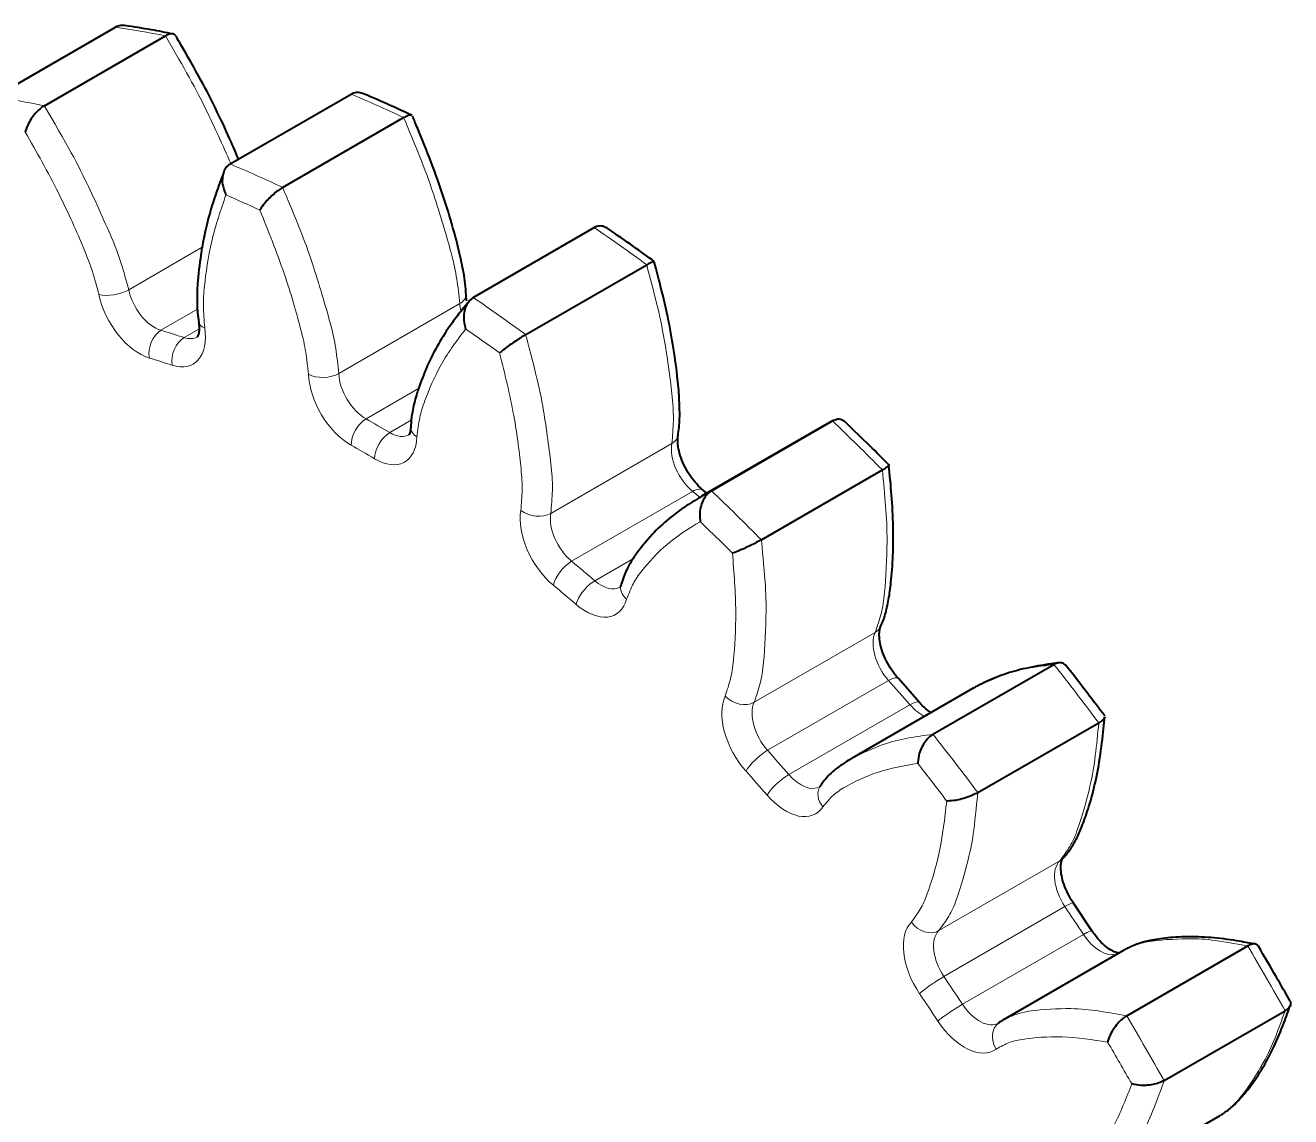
# Model space of a CAD drawing. Header units: inches. Extents: x 0 to 11, y 0 to 8.5.
# Drawn here: x 7.989 to 8.581, y 6.694 to 7.204 of the extents above; entities that cross this region are included whole.
import ezdxf

# ---------------------------------------------------------------- set-up
doc = ezdxf.new("R2010")
doc.units = ezdxf.units.IN
doc.header["$LTSCALE"] = 0.5
doc.header["$MEASUREMENT"] = 0
doc.layers.add('TANGENT_LINES', color=7, linetype='Continuous', lineweight=15)
doc.layers.add('Visible', color=7, linetype='Continuous', lineweight=40)

msp = doc.modelspace()

# ---------------------------------------------------------------- linework, layer by layer
at = {"layer": 'TANGENT_LINES'}
for p, q in [((8.07191, 7.10008), (8.03756, 7.08025)), ((8.05264, 7.06127), (8.0697, 7.07112)), ((8.19235, 7.07373), (8.13578, 7.04107)), ((8.07039, 7.06187), (8.06346, 7.05787)), ((8.1485, 7.01984), (8.17305, 7.03401)), ((8.16968, 7.01925), (8.1596, 7.01343)), ((8.29148, 7.00835), (8.23491, 6.97569)), ((8.24464, 6.95327), (8.30121, 6.98593)), ((8.2735, 6.95458), (8.25546, 6.94417)), ((8.38656, 6.92005), (8.32999, 6.88739)), ((8.33624, 6.8649), (8.3928, 6.89756)), ((8.40281, 6.88622), (8.34624, 6.85356)), ((8.47282, 6.81324), (8.41625, 6.78058)), ((8.4187, 6.75915), (8.47527, 6.79181)), ((8.48395, 6.77881), (8.42738, 6.74615))]:
    msp.add_line(p, q, dxfattribs=at)
for centre, major_axis, ratio, start_param, end_param in [((8.21062, 6.55113), (0.35893, -0.62168), 0.57735, 2.668435, 2.717153), ((8.21062, 6.55113), (0.35893, -0.62168), 0.57735, 2.444035, 2.492753), ((8.14698, 6.51439), (0.35393, -0.61302), 0.57735, 2.45246, 2.484329), ((8.21062, 6.55113), (0.35893, -0.62168), 0.57735, 2.219636, 2.268354), ((8.04968, 7.07708), (0.00889, -0.0154), 0.57735, 10.477655, 12.018241), ((8.08014, 7.06652), (-0.0099, -0.00144), 0.463773, 12.559734, 13.276156), ((8.0543, 7.05237), (0.00286, 0.00958), 0.69688, 0.635087, 2.205883), ((8.06495, 7.04903), (0.00313, 0.0095), 0.6857, 0.654768, 2.225564), ((8.06082, 7.07359), (0.00889, -0.0154), 0.57735, 11.992503, 12.565991), ((8.14698, 6.51439), (0.35393, -0.61302), 0.57735, 2.22806, 2.259929), ((8.14698, 6.51439), (0.30009, -0.51977), 0.57735, 2.567725, 2.593463), ((8.14834, 7.03445), (0.00889, -0.0154), 0.57735, 10.253256, 11.793842), ((8.14859, 7.01162), (0.0049, 0.00872), 0.584732, 0.77888, 2.349676), ((8.21062, 6.55113), (0.35893, -0.62168), 0.57735, 1.995236, 2.043954), ((8.15951, 7.00532), (0.0051, 0.0086), 0.569873, 0.791751, 2.362547), ((8.15976, 7.02785), (0.00889, -0.0154), 0.57735, 11.768103, 12.567785), ((8.17939, 7.01554), (-0.00999, 0.00038), 0.601679, 12.551249, 13.374257), ((8.14698, 6.51439), (0.30009, -0.51977), 0.57735, 2.343325, 2.369064), ((8.29972, 6.9788), (0.00637, 0.00771), 0.443263, 12.563146, 13.437343), ((8.21062, 6.55113), (0.30509, -0.52843), 0.57735, 2.135731, 2.144664), ((8.24728, 6.96594), (0.00889, -0.0154), 0.57735, 10.028856, 11.569442), ((8.14698, 6.51439), (0.35393, -0.61302), 0.57735, 2.003661, 2.03553), ((8.24315, 6.94614), (0.00637, 0.00771), 0.443263, 0.870973, 2.441769), ((8.14698, 6.51439), (0.30009, -0.51977), 0.57735, 2.118926, 2.144664), ((8.2538, 6.93719), (0.00651, 0.00759), 0.42547, 0.87893, 2.449727), ((8.25842, 6.95657), (0.00889, -0.0154), 0.57735, 11.543704, 12.568823), ((8.27736, 6.93964), (-0.00964, 0.00265), 0.709414, 12.560814, 13.526347), ((8.21062, 6.55113), (0.35893, -0.62168), 0.57735, 1.770837, 1.819555), ((8.38982, 6.89188), (0.00745, 0.00668), 0.279567, 12.56578, 13.492005), ((8.21062, 6.55113), (0.30509, -0.52843), 0.57735, 1.894526, 1.920265), ((8.34154, 6.87499), (0.00889, -0.0154), 0.57735, 9.804457, 11.345043), ((8.39966, 6.88073), (0.00755, 0.00656), 0.259732, 0.006225, 0.929957), ((8.33325, 6.85922), (0.00745, 0.00668), 0.279567, 0.925635, 2.496431), ((8.14698, 6.51439), (0.35393, -0.61302), 0.57735, 1.779261, 1.811131), ((8.14698, 6.51439), (0.30009, -0.51977), 0.57735, 1.894526, 1.920265), ((8.34309, 6.84807), (0.00755, 0.00656), 0.259732, 0.929957, 2.500753), ((8.35184, 6.86332), (0.00889, -0.0154), 0.57735, 11.319304, 12.566581), ((8.36915, 6.84261), (-0.00845, 0.00535), 0.781576, 0.012288, 1.182414), ((8.47093, 6.78787), (0.00828, 0.00561), 0.101852, 0.001541, 0.951615), ((8.21062, 6.55113), (0.30509, -0.52843), 0.57735, 1.670127, 1.695865), ((8.42641, 6.76617), (0.00889, -0.0154), 0.57735, 9.580057, 11.120643), ((8.47947, 6.77507), (0.00836, 0.00549), 0.08097, 0.003847, 0.952985), ((8.21062, 6.55113), (0.35893, -0.62168), 0.57735, 1.546437, 1.595155), ((8.41436, 6.75521), (0.00828, 0.00561), 0.101852, 0.951615, 2.522412), ((8.14698, 6.51439), (0.30009, -0.51977), 0.57735, 1.670127, 1.695865), ((8.4229, 6.74241), (0.00836, 0.00549), 0.08097, 0.952985, 2.523782), ((8.43534, 6.75278), (0.00889, -0.0154), 0.57735, 11.094905, 12.568285), ((8.45016, 6.72933), (-0.006, 0.008), 0.814547, 12.564832, 14.039803), ((8.14698, 6.51439), (0.35393, -0.61302), 0.57735, 1.554862, 1.586731)]:
    msp.add_ellipse(centre, major_axis=major_axis, ratio=ratio, start_param=start_param, end_param=end_param, dxfattribs=at)
at = {"layer": 'TANGENT_LINES', "extrusion": (0, 0, -1)}
for centre, major_axis, ratio, start_param, end_param in [((8.15405, 6.51847), (-0.35893, 0.62168), 0.57735, 0.42444, 0.473158), ((8.15405, 6.51847), (-0.35893, 0.62168), 0.57735, 0.648839, 0.697558), ((8.03074, 7.08203), (0.00979, 0.00204), 0.404226, 0.887673, 2.458469), ((8.04261, 7.073), (-0.01389, 0.02406), 0.57735, 9.972907, 11.513493), ((8.18528, 7.07746), (0.00999, 0.00037), 0.55195, 12.562013, 13.3724), ((8.15405, 6.51847), (-0.35893, 0.62168), 0.57735, 0.873239, 0.921957), ((8.2049, 7.06711), (-0.00889, 0.0154), 0.57735, 11.509511, 11.737893), ((8.15405, 6.51847), (-0.30509, 0.52843), 0.57735, 0.548129, 0.573868), ((8.05375, 7.06951), (-0.01389, 0.02406), 0.57735, 2.174875, 3.715461), ((8.12871, 7.0448), (0.00999, 0.00037), 0.55195, 0.80603, 2.376826), ((8.14126, 7.03037), (-0.01389, 0.02406), 0.57735, 10.197307, 11.737893), ((8.15405, 6.51847), (-0.30509, 0.52843), 0.57735, 0.772529, 0.798267), ((8.15269, 7.02377), (-0.01389, 0.02406), 0.57735, 8.682459, 10.223045), ((8.28453, 7.01384), (0.00985, -0.00172), 0.671998, 12.560781, 13.243107), ((8.30385, 6.9986), (-0.00889, 0.0154), 0.57735, 10.421706, 11.962292), ((8.15405, 6.51847), (-0.35893, 0.62168), 0.57735, 1.097638, 1.146357), ((8.24021, 6.96186), (-0.01389, 0.02406), 0.57735, 10.421706, 11.962292), ((8.22796, 6.98118), (0.00985, -0.00172), 0.671998, 0.676737, 2.247533), ((8.15405, 6.51847), (-0.30509, 0.52843), 0.57735, 0.996928, 1.022667), ((8.25135, 6.95249), (-0.01389, 0.02406), 0.57735, 8.906859, 10.447445), ((8.38007, 6.92702), (0.00904, -0.00428), 0.758349, 12.558771, 13.049142), ((8.39811, 6.90765), (-0.00889, 0.0154), 0.57735, 10.646106, 12.186692), ((8.33447, 6.87091), (-0.01389, 0.02406), 0.57735, 10.646106, 12.186692), ((8.3235, 6.89436), (0.00904, -0.00428), 0.758349, 0.482772, 2.053568), ((8.40841, 6.89598), (-0.00889, 0.0154), 0.57735, 10.109397, 10.671844), ((8.15405, 6.51847), (-0.35893, 0.62168), 0.57735, 1.322038, 1.370756), ((8.15405, 6.51847), (-0.30509, 0.52843), 0.57735, 1.221328, 1.247066), ((8.34477, 6.85924), (-0.01389, 0.02406), 0.57735, 9.131258, 10.671844), ((8.48298, 6.79883), (-0.00889, 0.0154), 0.57735, 10.870505, 12.411091), ((8.46711, 6.82135), (0.00709, -0.00705), 0.806673, 12.551307, 12.781696), ((8.41934, 6.76208), (-0.01389, 0.02406), 0.57735, 10.870505, 12.411091), ((8.41054, 6.78869), (0.00709, -0.00705), 0.806673, 0.215326, 1.786122), ((8.49191, 6.78544), (-0.00889, 0.0154), 0.57735, 9.578299, 10.896244), ((8.15405, 6.51847), (-0.30509, 0.52843), 0.57735, 1.445727, 1.471466), ((8.42827, 6.7487), (-0.01389, 0.02406), 0.57735, 9.355658, 10.896244), ((8.15405, 6.51847), (-0.35893, 0.62168), 0.57735, 1.546437, 1.595155)]:
    msp.add_ellipse(centre, major_axis=major_axis, ratio=ratio, start_param=start_param, end_param=end_param, dxfattribs=at)
at = {"layer": 'TANGENT_LINES'}
for points, knots in [([(8.0853, 7.1392), (8.0814, 7.14794), (8.0742, 7.16409), (8.06482, 7.18157), (8.05807, 7.19315), (8.05469, 7.19894)], [0, 0, 0, 0, 0.370489, 0.684774, 1, 1, 1, 1]), ([(7.99812, 7.16628), (7.99812, 7.16628), (7.99814, 7.16626), (8.00986, 7.14613), (8.01678, 7.13303), (8.02975, 7.10469), (8.03407, 7.09304), (8.0364, 7.0845), (8.03756, 7.08025)], [0, 0, 0, 0, 0.002253, 0.208661, 0.415347, 0.667159, 0.834237, 1, 1, 1, 1]), ([(8.19235, 7.07373), (8.19193, 7.07768), (8.19107, 7.08571), (8.18848, 7.09761), (8.18031, 7.12513), (8.17381, 7.14227), (8.16867, 7.15454), (8.16609, 7.16071)], [0, 0, 0, 0, 0.161712, 0.329296, 0.581747, 0.790049, 1, 1, 1, 1]), ([(8.02367, 7.07794), (8.02266, 7.08165), (8.02061, 7.08915), (8.01633, 7.10037), (8.00472, 7.12665), (7.9945, 7.14465), (7.98921, 7.15397)], [0, 0, 0, 0, 0.18849, 0.381871, 0.679962, 1, 1, 1, 1]), ([(8.08302, 7.12454), (8.0806, 7.11755), (8.07583, 7.10381), (8.07283, 7.08236), (8.07229, 7.07287), (8.07281, 7.06596), (8.07307, 7.06244)], [0, 0, 0, 0, 0.304034, 0.598552, 0.795489, 1, 1, 1, 1]), ([(8.10952, 7.12805), (8.10952, 7.12805), (8.10953, 7.12802), (8.11836, 7.10693), (8.12336, 7.09341), (8.13198, 7.06477), (8.13445, 7.0533), (8.13534, 7.04512), (8.13578, 7.04107)], [0, 0, 0, 0, 0.002287, 0.211294, 0.419562, 0.671429, 0.837136, 1, 1, 1, 1]), ([(8.12164, 7.04072), (8.12126, 7.04425), (8.12047, 7.05142), (8.11797, 7.06251), (8.11039, 7.08902), (8.10281, 7.10772), (8.09887, 7.11745)], [0, 0, 0, 0, 0.18557, 0.377717, 0.676398, 1, 1, 1, 1]), ([(8.29148, 7.00835), (8.29179, 7.0119), (8.29241, 7.01915), (8.29188, 7.03029), (8.2883, 7.0567), (8.28454, 7.07354), (8.28133, 7.08575), (8.27972, 7.0919)], [0, 0, 0, 0, 0.159072, 0.325295, 0.577725, 0.78752, 1, 1, 1, 1]), ([(8.19509, 7.0619), (8.19111, 7.05665), (8.18331, 7.04635), (8.17589, 7.02874), (8.17348, 7.0207), (8.17271, 7.01458), (8.17232, 7.01146)], [0, 0, 0, 0, 0.304537, 0.598268, 0.794865, 1, 1, 1, 1]), ([(8.22315, 7.05924), (8.22315, 7.05924), (8.22316, 7.05921), (8.22867, 7.03822), (8.2315, 7.02496), (8.23535, 6.99745), (8.23583, 6.98672), (8.23522, 6.97934), (8.23491, 6.97569)], [0, 0, 0, 0, 0.00232, 0.213837, 0.42359, 0.675424, 0.839788, 1, 1, 1, 1]), ([(8.22089, 6.9771), (8.22115, 6.98027), (8.22168, 6.98676), (8.2211, 6.99715), (8.21795, 7.02258), (8.21334, 7.04104), (8.21094, 7.05068)], [0, 0, 0, 0, 0.182903, 0.373833, 0.672988, 1, 1, 1, 1]), ([(8.38656, 6.92005), (8.38758, 6.92301), (8.38966, 6.92909), (8.39123, 6.93892), (8.39243, 6.96289), (8.39158, 6.97861), (8.39046, 6.99016), (8.38989, 6.99598)], [0, 0, 0, 0, 0.157212, 0.322243, 0.574442, 0.785389, 1, 1, 1, 1]), ([(8.30474, 6.9718), (8.29944, 6.96857), (8.28911, 6.96228), (8.27753, 6.94937), (8.27334, 6.94317), (8.27132, 6.93813), (8.27029, 6.93556)], [0, 0, 0, 0, 0.309891, 0.603357, 0.797845, 1, 1, 1, 1]), ([(8.33332, 6.96332), (8.33332, 6.96332), (8.33332, 6.9633), (8.33526, 6.94344), (8.33578, 6.9311), (8.33466, 6.9061), (8.33312, 6.89663), (8.33103, 6.89044), (8.32999, 6.88739)], [0, 0, 0, 0, 0.002348, 0.215982, 0.426881, 0.678476, 0.841662, 1, 1, 1, 1]), ([(8.31643, 6.89028), (8.31732, 6.89294), (8.31915, 6.89839), (8.32052, 6.90757), (8.322, 6.93062), (8.32056, 6.94794), (8.3198, 6.95703)], [0, 0, 0, 0, 0.181045, 0.370896, 0.670208, 1, 1, 1, 1]), ([(8.47013, 6.90504), (8.47013, 6.90504), (8.47011, 6.90503), (8.45637, 6.90318), (8.44713, 6.90075), (8.43756, 6.89632), (8.43242, 6.89394)], [0, 0, 0, 0, 0.003489, 0.320952, 0.635508, 1, 1, 1, 1]), ([(8.47282, 6.81324), (8.47449, 6.81547), (8.47792, 6.82004), (8.48153, 6.82805), (8.48745, 6.8484), (8.48956, 6.86223), (8.49056, 6.87255), (8.49107, 6.87776)], [0, 0, 0, 0, 0.157373, 0.321791, 0.573323, 0.784473, 1, 1, 1, 1]), ([(8.37564, 6.86116), (8.38068, 6.86356), (8.39003, 6.86802), (8.40153, 6.87075), (8.40953, 6.87183), (8.41356, 6.87238)], [0, 0, 0, 0, 0.367555, 0.681638, 1, 1, 1, 1]), ([(8.40649, 6.85877), (8.40015, 6.8577), (8.38795, 6.85566), (8.3727, 6.8482), (8.3669, 6.84417), (8.3637, 6.84042), (8.36208, 6.83853)], [0, 0, 0, 0, 0.319391, 0.614035, 0.80504, 1, 1, 1, 1]), ([(8.4345, 6.8451), (8.4345, 6.8451), (8.4345, 6.84507), (8.43277, 6.82733), (8.43097, 6.8165), (8.42494, 6.79525), (8.42142, 6.78754), (8.41796, 6.78288), (8.41625, 6.78058)], [0, 0, 0, 0, 0.002363, 0.216908, 0.42801, 0.678938, 0.841516, 1, 1, 1, 1]), ([(8.40347, 6.78461), (8.40495, 6.78662), (8.40798, 6.79072), (8.41125, 6.79824), (8.41731, 6.81772), (8.41907, 6.83309), (8.42, 6.84117)], [0, 0, 0, 0, 0.181292, 0.370567, 0.669299, 1, 1, 1, 1]), ([(8.5607, 6.77344), (8.5607, 6.77344), (8.56068, 6.77344), (8.54525, 6.77625), (8.53556, 6.7771), (8.51612, 6.77619), (8.50864, 6.77413), (8.50482, 6.77239), (8.50305, 6.77158)], [0, 0, 0, 0, 0.002397, 0.219973, 0.434079, 0.689441, 0.856527, 1, 1, 1, 1]), ([(8.44675, 6.73908), (8.44836, 6.7398), (8.45193, 6.74142), (8.4597, 6.74354), (8.47832, 6.74455), (8.49063, 6.74324), (8.4996, 6.7416), (8.50413, 6.74078)], [0, 0, 0, 0, 0.13866, 0.308371, 0.565436, 0.7805, 1, 1, 1, 1]), ([(8.54775, 6.69415), (8.54929, 6.69524), (8.55265, 6.69761), (8.55834, 6.70328), (8.56855, 6.71892), (8.57356, 6.73023), (8.57663, 6.73882), (8.57818, 6.74315)], [0, 0, 0, 0, 0.14208, 0.311117, 0.567161, 0.781372, 1, 1, 1, 1]), ([(8.49522, 6.72847), (8.48816, 6.72959), (8.47469, 6.73173), (8.4566, 6.7302), (8.44949, 6.72861), (8.44522, 6.72637), (8.44309, 6.72525)], [0, 0, 0, 0, 0.327575, 0.624543, 0.812884, 1, 1, 1, 1]), ([(8.47765, 6.66539), (8.47964, 6.66664), (8.48368, 6.66917), (8.48871, 6.67462), (8.49904, 6.68951), (8.50394, 6.70225), (8.5065, 6.70893)], [0, 0, 0, 0, 0.185454, 0.375447, 0.672421, 1, 1, 1, 1]), ([(8.52161, 6.71049), (8.52161, 6.71049), (8.52161, 6.71047), (8.51633, 6.69571), (8.51221, 6.68689), (8.50174, 6.67052), (8.49618, 6.66508), (8.49297, 6.66274), (8.49151, 6.66168)], [0, 0, 0, 0, 0.002408, 0.220998, 0.436103, 0.692656, 0.860521, 1, 1, 1, 1])]:
    msp.add_open_spline(points, degree=3, knots=knots, dxfattribs=at)
at = {"layer": 'Visible'}
for p, q in [((7.97478, 7.17033), (8.03135, 7.20299)), ((7.99812, 7.16628), (8.05469, 7.19894)), ((8.08495, 7.13903), (8.14152, 7.17169)), ((8.10952, 7.12805), (8.16609, 7.16071)), ((8.16992, 7.16176), (8.16944, 7.16187)), ((8.17036, 7.16127), (8.17026, 7.16147)), ((8.19858, 7.07663), (8.25515, 7.10929)), ((8.28329, 7.09345), (8.2828, 7.09342)), ((8.22315, 7.05924), (8.27972, 7.0919)), ((8.19858, 7.07663), (8.1967, 7.07501)), ((8.16962, 7.0192), (8.16939, 7.01574)), ((8.36186, 7.01634), (8.30529, 6.98368)), ((8.30998, 6.98623), (8.36655, 7.01889)), ((8.36655, 7.01889), (8.36186, 7.01634)), ((8.33332, 6.96332), (8.38989, 6.99598)), ((8.39302, 6.99829), (8.39275, 6.99789)), ((8.30529, 6.98368), (8.30998, 6.98623)), ((8.30777, 6.98513), (8.30609, 6.98652)), ((8.41356, 6.87238), (8.47013, 6.90504)), ((8.47167, 6.9057), (8.47013, 6.90504)), ((8.47245, 6.90578), (8.47171, 6.90569)), ((8.40721, 6.88728), (8.39726, 6.89856)), ((8.43242, 6.89394), (8.37585, 6.86128)), ((8.49372, 6.88113), (8.49382, 6.88098)), ((8.4939, 6.88055), (8.49376, 6.88006)), ((8.4345, 6.8451), (8.49107, 6.87776)), ((8.36071, 6.84797), (8.36062, 6.84784)), ((8.48783, 6.78056), (8.4792, 6.79348)), ((8.56421, 6.77435), (8.56355, 6.7744)), ((8.50305, 6.77159), (8.44649, 6.73893)), ((8.50413, 6.74078), (8.5607, 6.77344)), ((8.58073, 6.74574), (8.58055, 6.74533)), ((8.52161, 6.71049), (8.57818, 6.74315)), ((8.49119, 6.6615), (8.54776, 6.69416))]:
    msp.add_line(p, q, dxfattribs=at)
for centre, major_axis, ratio, start_param, end_param in [((8.36915, 6.84261), (-0.00845, 0.00535), 0.781576, 12.542784, 12.578658), ((8.45016, 6.72933), (-0.006, 0.008), 0.814547, 12.469006, 12.564832)]:
    msp.add_ellipse(centre, major_axis=major_axis, ratio=ratio, start_param=start_param, end_param=end_param, dxfattribs=at)
for points, knots in [([(8.03581, 7.20373), (8.03513, 7.2038), (8.03369, 7.20395), (8.03215, 7.20332), (8.03135, 7.20299)], [0, 0, 0, 0, 0.475995, 1, 1, 1, 1]), ([(8.05821, 7.19985), (8.05491, 7.2005), (8.04799, 7.20187), (8.04, 7.20309), (8.03582, 7.20373)], [0, 0, 0, 0, 0.477199, 1, 1, 1, 1]), ([(8.05823, 7.19984), (8.05773, 7.19987), (8.05664, 7.19994), (8.05538, 7.19929), (8.05469, 7.19894)], [0, 0, 0, 0, 0.455126, 1, 1, 1, 1]), ([(8.05973, 7.19874), (8.05969, 7.19884), (8.05959, 7.19911), (8.05836, 7.19984), (8.05825, 7.19984), (8.05823, 7.19984)], [0, 0, 0, 0, 0.294384, 0.846476, 1, 1, 1, 1]), ([(8.0889, 7.14128), (8.08767, 7.14424), (8.08491, 7.15088), (8.0779, 7.1657), (8.07075, 7.17948), (8.06169, 7.19531), (8.06016, 7.1979), (8.05968, 7.19871)], [0, 0, 0, 0, 0.183692, 0.413316, 0.650538, 0.891693, 1, 1, 1, 1]), ([(8.14737, 7.17184), (8.14708, 7.17196), (8.14633, 7.17227), (8.14374, 7.17268), (8.14225, 7.17202), (8.14152, 7.17169)], [0, 0, 0, 0, 0.24837, 0.62676, 1, 1, 1, 1]), ([(8.16988, 7.16178), (8.16659, 7.16332), (8.15969, 7.16655), (8.15162, 7.17002), (8.14738, 7.17184)], [0, 0, 0, 0, 0.476142, 1, 1, 1, 1]), ([(7.99812, 7.16628), (7.99738, 7.16578), (7.99586, 7.16476), (7.9938, 7.16263), (7.99187, 7.16002), (7.99032, 7.15753), (7.98924, 7.15412), (7.98922, 7.15399), (7.98921, 7.15397)], [0, 0, 0, 0, 0.180647, 0.37018, 0.56552, 0.7667, 0.965847, 1, 1, 1, 1]), ([(8.16944, 7.16187), (8.16898, 7.16183), (8.16796, 7.16173), (8.16675, 7.16107), (8.16609, 7.16071)], [0, 0, 0, 0, 0.449593, 1, 1, 1, 1]), ([(8.19528, 7.07779), (8.19516, 7.07956), (8.19493, 7.08314), (8.1941, 7.08873), (8.19209, 7.09816), (8.18921, 7.10939), (8.18462, 7.1243), (8.17947, 7.13889), (8.17285, 7.15526), (8.171, 7.15961), (8.17031, 7.16124)], [0, 0, 0, 0, 0.088897, 0.180655, 0.299649, 0.433009, 0.584895, 0.742067, 0.903722, 1, 1, 1, 1]), ([(8.0821, 7.13542), (8.08182, 7.1347), (8.08094, 7.13247), (8.07666, 7.1207), (8.07365, 7.10952), (8.07242, 7.10312), (8.07185, 7.10014)], [0, 0, 0, 0, 0.144266, 0.442422, 0.740486, 1, 1, 1, 1]), ([(8.08202, 7.13541), (8.08197, 7.1353), (8.08181, 7.13492), (8.08118, 7.13171), (8.08134, 7.12885), (8.08292, 7.12471), (8.08301, 7.12456), (8.08302, 7.12454)], [0, 0, 0, 0, 0.101997, 0.361441, 0.643312, 0.945419, 1, 1, 1, 1]), ([(8.08495, 7.13903), (8.08426, 7.13851), (8.08293, 7.13749), (8.08232, 7.13609), (8.08202, 7.13541)], [0, 0, 0, 0, 0.515761, 1, 1, 1, 1]), ([(8.10952, 7.12805), (8.10876, 7.12756), (8.10721, 7.12658), (8.10493, 7.12468), (8.10264, 7.12242), (8.10072, 7.12035), (8.09893, 7.11757), (8.09888, 7.11746), (8.09887, 7.11745)], [0, 0, 0, 0, 0.183721, 0.376314, 0.573419, 0.77381, 0.967475, 1, 1, 1, 1]), ([(8.26152, 7.10885), (8.26095, 7.10919), (8.25977, 7.10989), (8.25735, 7.11024), (8.25589, 7.1096), (8.25515, 7.10929)], [0, 0, 0, 0, 0.31704, 0.656525, 1, 1, 1, 1]), ([(8.28327, 7.09346), (8.28011, 7.09576), (8.27347, 7.1006), (8.26564, 7.10601), (8.26153, 7.10884)], [0, 0, 0, 0, 0.475438, 1, 1, 1, 1]), ([(8.07185, 7.10014), (8.07172, 7.09949), (8.07132, 7.09737), (8.06969, 7.08404), (8.06944, 7.07707), (8.06957, 7.07304), (8.06963, 7.07117)], [0, 0, 0, 0, 0.155757, 0.506645, 0.772198, 1, 1, 1, 1]), ([(8.2828, 7.09342), (8.28242, 7.09327), (8.28154, 7.09294), (8.28037, 7.09227), (8.27972, 7.0919)], [0, 0, 0, 0, 0.440264, 1, 1, 1, 1]), ([(8.29437, 7.01209), (8.29456, 7.01338), (8.29494, 7.01599), (8.29521, 7.02018), (8.29506, 7.02885), (8.29427, 7.03858), (8.29237, 7.05308), (8.28972, 7.06738), (8.28589, 7.08352), (8.28407, 7.09035), (8.28328, 7.09335)], [0, 0, 0, 0, 0.078418, 0.160086, 0.276118, 0.403161, 0.554957, 0.710811, 0.873317, 1, 1, 1, 1]), ([(8.19559, 7.07495), (8.19552, 7.07532), (8.19539, 7.07614), (8.19531, 7.07723), (8.19527, 7.07783)], [0, 0, 0, 0, 0.453496, 1, 1, 1, 1]), ([(8.06963, 7.07117), (8.06966, 7.07064), (8.06974, 7.06926), (8.07007, 7.06655), (8.07027, 7.06489)], [0, 0, 0, 0, 0.38753, 1, 1, 1, 1]), ([(8.19292, 7.07025), (8.19141, 7.06831), (8.1881, 7.06404), (8.1821, 7.05477), (8.17692, 7.0447), (8.17432, 7.03758), (8.17303, 7.03403)], [0, 0, 0, 0, 0.216504, 0.474671, 0.738088, 1, 1, 1, 1]), ([(8.19679, 7.07501), (8.19621, 7.07431), (8.19499, 7.07284), (8.19363, 7.07114), (8.19292, 7.07025)], [0, 0, 0, 0, 0.477877, 1, 1, 1, 1]), ([(8.1967, 7.07501), (8.19669, 7.075), (8.1966, 7.0749), (8.1949, 7.07234), (8.19436, 7.06949), (8.19397, 7.06626), (8.19502, 7.06208), (8.19508, 7.06192), (8.19509, 7.0619)], [0, 0, 0, 0, 0.039757, 0.248538, 0.468744, 0.705408, 0.955252, 1, 1, 1, 1]), ([(8.07025, 7.06508), (8.07032, 7.06446), (8.07047, 7.06327), (8.07046, 7.06224), (8.07046, 7.06175)], [0, 0, 0, 0, 0.525265, 1, 1, 1, 1]), ([(8.07046, 7.06175), (8.07044, 7.06133), (8.07039, 7.06043), (8.07004, 7.0588), (8.06962, 7.05814), (8.0696, 7.05811), (8.0696, 7.05811)], [0, 0, 0, 0, 0.336225, 0.721986, 0.958805, 1, 1, 1, 1]), ([(8.22315, 7.05924), (8.22238, 7.05878), (8.2208, 7.05784), (8.21831, 7.0562), (8.2157, 7.05437), (8.21347, 7.05276), (8.21103, 7.05077), (8.21095, 7.05069), (8.21094, 7.05068)], [0, 0, 0, 0, 0.185629, 0.380087, 0.578304, 0.778291, 0.96855, 1, 1, 1, 1]), ([(8.17303, 7.03403), (8.17299, 7.03392), (8.17281, 7.03339), (8.17073, 7.02696), (8.16976, 7.02063), (8.16965, 7.01953), (8.16962, 7.0192)], [0, 0, 0, 0, 0.101613, 0.471456, 0.841769, 1, 1, 1, 1]), ([(8.37279, 7.01817), (8.37278, 7.01819), (8.37269, 7.01828), (8.37073, 7.0197), (8.36872, 7.01979), (8.36729, 7.0192), (8.36655, 7.01889)], [0, 0, 0, 0, 0.069212, 0.380542, 0.68298, 1, 1, 1, 1]), ([(8.39298, 6.99836), (8.39006, 7.00129), (8.38392, 7.00745), (8.37662, 7.01448), (8.37279, 7.01817)], [0, 0, 0, 0, 0.474701, 1, 1, 1, 1]), ([(8.16939, 7.01592), (8.16937, 7.0155), (8.16932, 7.0146), (8.16897, 7.01302), (8.16856, 7.01239), (8.16854, 7.01238), (8.16854, 7.01237)], [0, 0, 0, 0, 0.343297, 0.73043, 0.964822, 1, 1, 1, 1]), ([(8.30609, 6.98652), (8.30561, 6.98692), (8.30443, 6.98792), (8.30139, 6.99124), (8.29879, 6.9951), (8.29655, 6.99944), (8.29503, 7.0038), (8.29423, 7.00763), (8.29418, 7.0109), (8.29432, 7.01179), (8.29438, 7.01212)], [0, 0, 0, 0, 0.096565, 0.237374, 0.383761, 0.53127, 0.674834, 0.809035, 0.928122, 1, 1, 1, 1]), ([(8.38909, 6.92271), (8.38949, 6.92363), (8.39032, 6.92552), (8.39137, 6.92858), (8.39301, 6.93573), (8.39403, 6.94355), (8.39502, 6.95622), (8.39509, 6.96938), (8.39433, 6.98431), (8.39341, 6.99366), (8.39296, 6.99827)], [0, 0, 0, 0, 0.072385, 0.147613, 0.259063, 0.378768, 0.527018, 0.680908, 0.842754, 1, 1, 1, 1]), ([(8.39275, 6.99789), (8.39243, 6.99763), (8.39169, 6.99704), (8.39054, 6.99636), (8.38989, 6.99598)], [0, 0, 0, 0, 0.440158, 1, 1, 1, 1]), ([(8.39299, 6.99835), (8.39299, 6.99834), (8.39301, 6.99833), (8.39301, 6.99831), (8.39302, 6.99829)], [0, 0, 0, 0, 0.441218, 1, 1, 1, 1]), ([(8.30581, 6.98384), (8.30331, 6.98236), (8.29813, 6.97931), (8.28978, 6.97307), (8.28237, 6.96629), (8.2755, 6.95773), (8.27402, 6.9555), (8.27349, 6.9547)], [0, 0, 0, 0, 0.204581, 0.424471, 0.648245, 0.873379, 1, 1, 1, 1]), ([(8.30998, 6.98623), (8.30928, 6.98571), (8.30784, 6.98465), (8.30623, 6.98222), (8.30506, 6.97916), (8.30434, 6.97612), (8.3047, 6.97198), (8.30474, 6.97182), (8.30474, 6.9718)], [0, 0, 0, 0, 0.174497, 0.357261, 0.548771, 0.751945, 0.962657, 1, 1, 1, 1]), ([(8.33332, 6.96332), (8.33253, 6.96288), (8.33093, 6.96198), (8.32827, 6.96064), (8.32539, 6.95929), (8.32287, 6.95816), (8.31992, 6.95706), (8.31982, 6.95703), (8.3198, 6.95703)], [0, 0, 0, 0, 0.18562, 0.380067, 0.578265, 0.778237, 0.968531, 1, 1, 1, 1]), ([(8.27349, 6.9547), (8.27307, 6.95404), (8.27198, 6.95238), (8.26926, 6.94734), (8.26784, 6.94274), (8.26773, 6.94234), (8.26771, 6.94225)], [0, 0, 0, 0, 0.236545, 0.597613, 0.91047, 1, 1, 1, 1]), ([(8.26772, 6.94229), (8.26766, 6.94207), (8.26755, 6.94165), (8.26721, 6.9411), (8.2672, 6.94109), (8.2672, 6.94109)], [0, 0, 0, 0, 0.507772, 0.953057, 1, 1, 1, 1]), ([(8.39726, 6.89856), (8.39679, 6.89909), (8.39565, 6.90039), (8.39289, 6.90438), (8.39079, 6.9086), (8.38925, 6.91295), (8.3885, 6.91689), (8.38839, 6.91996), (8.38882, 6.92211), (8.38903, 6.92258), (8.3891, 6.92274)], [0, 0, 0, 0, 0.108899, 0.264618, 0.421198, 0.573417, 0.715521, 0.841381, 0.94386, 1, 1, 1, 1]), ([(8.47171, 6.90569), (8.47053, 6.90554), (8.46743, 6.90516), (8.45653, 6.90334), (8.44711, 6.90068), (8.43792, 6.897), (8.43395, 6.89479), (8.43216, 6.89379)], [0, 0, 0, 0, 0.142609, 0.374644, 0.601616, 0.820928, 1, 1, 1, 1]), ([(8.47239, 6.90584), (8.47234, 6.90584), (8.47221, 6.90582), (8.47188, 6.90575), (8.47167, 6.9057)], [0, 0, 0, 0, 0.345372, 1, 1, 1, 1]), ([(8.47585, 6.90442), (8.4758, 6.9045), (8.47562, 6.90475), (8.47407, 6.90595), (8.47294, 6.90588), (8.47239, 6.90584)], [0, 0, 0, 0, 0.184925, 0.59972, 1, 1, 1, 1]), ([(8.49371, 6.88115), (8.49114, 6.88456), (8.48573, 6.89176), (8.47926, 6.90005), (8.47586, 6.90441)], [0, 0, 0, 0, 0.474206, 1, 1, 1, 1]), ([(8.41268, 6.88241), (8.41238, 6.8826), (8.41156, 6.88312), (8.4086, 6.88567), (8.40763, 6.8868), (8.40721, 6.88728)], [0, 0, 0, 0, 0.247938, 0.678218, 1, 1, 1, 1]), ([(8.47416, 6.81426), (8.47471, 6.81484), (8.47585, 6.81606), (8.47767, 6.81837), (8.48077, 6.82353), (8.48326, 6.82936), (8.48629, 6.83749), (8.48934, 6.84877), (8.49169, 6.86086), (8.4933, 6.87456), (8.49368, 6.87884), (8.49383, 6.88052)], [0, 0, 0, 0, 0.063752, 0.134124, 0.234194, 0.3389, 0.459712, 0.600238, 0.748657, 0.90104, 1, 1, 1, 1]), ([(8.49376, 6.88006), (8.49349, 6.87969), (8.49289, 6.87887), (8.49171, 6.87815), (8.49107, 6.87776)], [0, 0, 0, 0, 0.44934, 1, 1, 1, 1]), ([(8.41356, 6.87238), (8.41284, 6.87187), (8.41136, 6.87082), (8.40952, 6.86851), (8.40797, 6.86563), (8.40682, 6.86281), (8.40648, 6.85894), (8.40649, 6.85879), (8.40649, 6.85877)], [0, 0, 0, 0, 0.177318, 0.363376, 0.556735, 0.758892, 0.964126, 1, 1, 1, 1]), ([(8.3756, 6.86113), (8.37486, 6.8607), (8.37307, 6.85964), (8.36829, 6.85643), (8.36432, 6.85284), (8.36151, 6.84924), (8.36088, 6.84824), (8.36065, 6.84787)], [0, 0, 0, 0, 0.172243, 0.416076, 0.660174, 0.874712, 1, 1, 1, 1]), ([(8.4345, 6.8451), (8.4337, 6.84468), (8.43207, 6.84383), (8.42929, 6.84279), (8.42619, 6.84193), (8.42344, 6.84131), (8.42013, 6.84116), (8.42001, 6.84117), (8.42, 6.84117)], [0, 0, 0, 0, 0.1837, 0.376265, 0.573323, 0.773675, 0.96743, 1, 1, 1, 1]), ([(8.4792, 6.79348), (8.47879, 6.79411), (8.47779, 6.7956), (8.47555, 6.79995), (8.47412, 6.80416), (8.47335, 6.8081), (8.47329, 6.81124), (8.47363, 6.81323), (8.47411, 6.8142), (8.47418, 6.81428), (8.4742, 6.8143)], [0, 0, 0, 0, 0.126568, 0.304039, 0.47651, 0.63743, 0.779837, 0.895622, 0.974219, 1, 1, 1, 1]), ([(8.50093, 6.7701), (8.50089, 6.77009), (8.50076, 6.77007), (8.49968, 6.77015), (8.4977, 6.7709), (8.49505, 6.77254), (8.4922, 6.77498), (8.48929, 6.77839), (8.48827, 6.77991), (8.48783, 6.78056)], [0, 0, 0, 0, 0.035604, 0.131583, 0.274642, 0.44598, 0.63773, 0.843872, 1, 1, 1, 1]), ([(8.56425, 6.77427), (8.56192, 6.77471), (8.55666, 6.77572), (8.54479, 6.77741), (8.53371, 6.77789), (8.52353, 6.77743), (8.51503, 6.77598), (8.50983, 6.77476), (8.50452, 6.77244), (8.5036, 6.77188), (8.5033, 6.7717)], [0, 0, 0, 0, 0.12788, 0.288319, 0.444552, 0.593197, 0.727708, 0.837993, 0.947133, 1, 1, 1, 1]), ([(8.56355, 6.7744), (8.5633, 6.77438), (8.56264, 6.77435), (8.56144, 6.77378), (8.5607, 6.77344)], [0, 0, 0, 0, 0.38279, 1, 1, 1, 1]), ([(8.5657, 6.77329), (8.56567, 6.77337), (8.56558, 6.77362), (8.56436, 6.77435), (8.56424, 6.77435), (8.56421, 6.77435)], [0, 0, 0, 0, 0.275127, 0.827579, 1, 1, 1, 1]), ([(8.58055, 6.74757), (8.57843, 6.75133), (8.57395, 6.75926), (8.56855, 6.76844), (8.56571, 6.77327)], [0, 0, 0, 0, 0.473915, 1, 1, 1, 1]), ([(8.54807, 6.69436), (8.5486, 6.69467), (8.55, 6.69548), (8.55436, 6.6989), (8.55806, 6.70295), (8.56241, 6.70816), (8.56807, 6.71671), (8.57305, 6.7261), (8.57769, 6.73726), (8.57972, 6.74308), (8.58067, 6.74578)], [0, 0, 0, 0, 0.067098, 0.174458, 0.283559, 0.402848, 0.549708, 0.702216, 0.862084, 1, 1, 1, 1]), ([(8.58055, 6.74533), (8.58038, 6.74505), (8.57997, 6.74437), (8.57884, 6.7436), (8.57818, 6.74315)], [0, 0, 0, 0, 0.410494, 1, 1, 1, 1]), ([(8.58056, 6.74755), (8.58062, 6.74749), (8.58078, 6.74728), (8.5808, 6.74587), (8.58074, 6.74577), (8.58073, 6.74574)], [0, 0, 0, 0, 0.276098, 0.832663, 1, 1, 1, 1]), ([(8.44674, 6.73905), (8.44627, 6.73876), (8.44533, 6.73819), (8.44449, 6.73758), (8.44408, 6.73727)], [0, 0, 0, 0, 0.507765, 1, 1, 1, 1]), ([(8.50413, 6.74078), (8.50339, 6.74028), (8.50187, 6.73926), (8.4998, 6.73713), (8.49787, 6.73452), (8.49632, 6.73204), (8.49525, 6.72862), (8.49523, 6.72849), (8.49522, 6.72847)], [0, 0, 0, 0, 0.180624, 0.370128, 0.565411, 0.76654, 0.965795, 1, 1, 1, 1]), ([(8.52161, 6.71049), (8.52081, 6.7101), (8.51917, 6.70929), (8.51629, 6.70856), (8.51307, 6.7082), (8.51014, 6.70809), (8.50664, 6.70888), (8.50652, 6.70892), (8.5065, 6.70893)], [0, 0, 0, 0, 0.180624, 0.370128, 0.565411, 0.76654, 0.965795, 1, 1, 1, 1])]:
    msp.add_open_spline(points, degree=3, knots=knots, dxfattribs=at)

doc.saveas('drawing.dxf')
